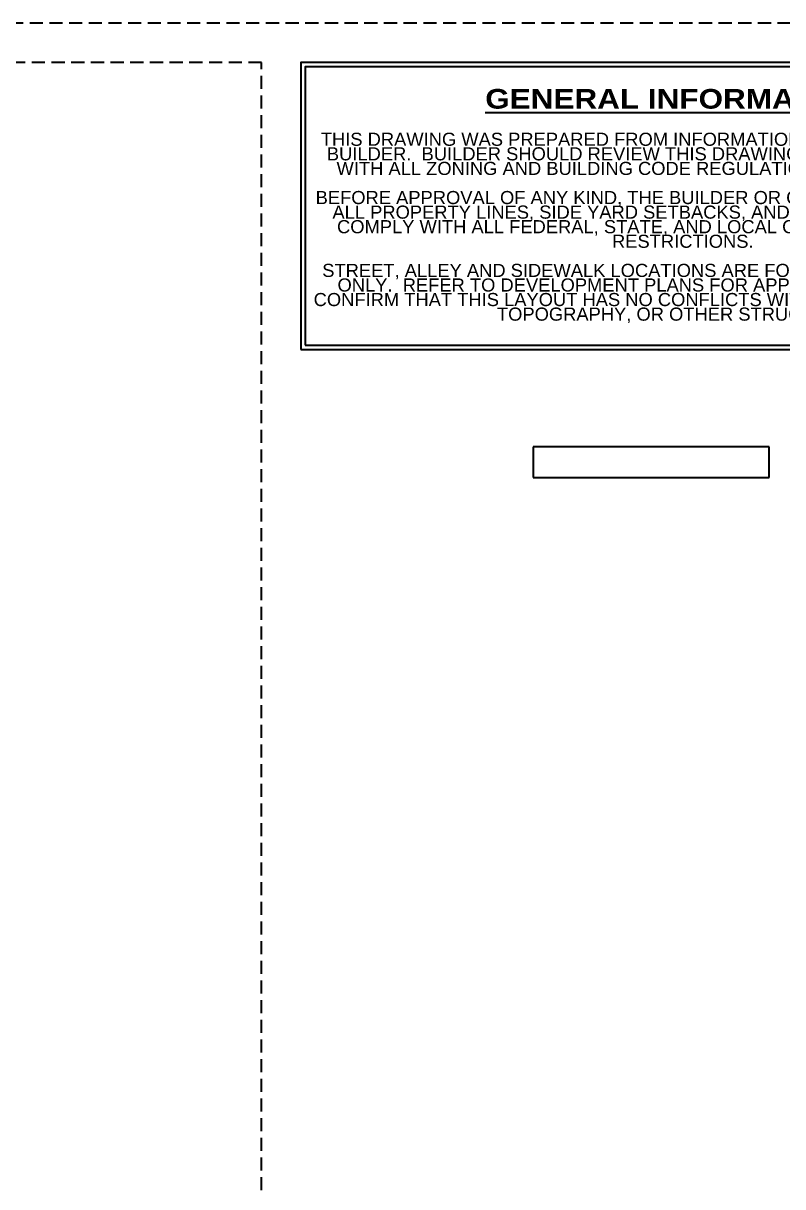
# Model space of a CAD drawing. Header units: inches. Extents: x 1062 to 6528, y -11616 to 5280.
# Drawn here: x 4275 to 4622, y -8980 to -8448 of the extents above; entities that cross this region are included whole.
import ezdxf
from ezdxf.enums import TextEntityAlignment as Align

# ---------------------------------------------------------------- set-up
doc = ezdxf.new("R2010")
doc.units = ezdxf.units.IN
doc.header["$LTSCALE"] = 24
doc.header["$MEASUREMENT"] = 0
doc.linetypes.add('HIDDEN', pattern=[0.375, 0.25, -0.125])
doc.layers.get('Defpoints').update_dxf_attribs({"color": 3, "linetype": 'HIDDEN'})
doc.layers.add('A-WALL', color=2, linetype='CONTINUOUS')
doc.layers.add('TB', color=5, linetype='CONTINUOUS')
doc.styles.add('ROMANT', font='times.ttf')
doc.styles.add('ssp_BOLD', font='ariblk.ttf')

# ---------------------------------------------------------------- blocks, each defined once
blk = doc.blocks.new('TB CAMDEN 11X17')
at = {"layer": 'Defpoints', "color": 5}
blk.add_lwpolyline([(-1632, 0), (0, 0), (0, 1056), (-1632, 1056)], close=True, dxfattribs=at)
at = {"layer": 'Defpoints', "color": 7, "linetype": 'HIDDEN'}
blk.add_lwpolyline([(-1614, 18), (-512, 18), (-512, 1038), (-1614, 1038)], close=True, dxfattribs=at)
at = {"layer": 'TB', "color": 6}
for points in [[(-494, 906.72), (-144, 906.72), (-144, 1038), (-494, 1038)], [(-492, 908.72), (-146, 908.72), (-146, 1036), (-492, 1036)]]:
    blk.add_lwpolyline(points, close=True, dxfattribs=at)
at = {"layer": 'TB', "color": 6, "insert": (-319.37, 972.36), "char_height": 9, "width": 346.744, "attachment_point": 5, "line_spacing_factor": 0.666667, "style": 'ssp_BOLD'}
blk.add_mtext('{\\LGENERAL INFORMATION:\\P\\pxqc;\\fArial|b0|i0|c0|p34;\\H1.00001x;\\l\\P\\H0.66666x;THIS DRAWING WAS PREPARED FROM INFORMATION FURNISHED BY THE HOME BUILDER.  BUILDER SHOULD REVIEW THIS DRAWING TO ENSURE COMPLIANCE WITH ALL ZONING AND BUILDING CODE REGULATIONS FOR THIS PROPERTY.  \\P\\PBEFORE APPROVAL OF ANY KIND, THE BUILDER OR CONTRACTOR SHALL VERIFY ALL PROPERTY LINES, SIDE YARD SETBACKS, AND EASEMENTS IN ORDER TO COMPLY WITH ALL FEDERAL, STATE, AND LOCAL CODES, ORDINANCES, AND RESTRICTIONS.  \\P\\PSTREET, ALLEY AND SIDEWALK LOCATIONS ARE FOR ILLUSTRATIVE PURPOSES ONLY.  REFER TO DEVELOPMENT PLANS FOR APPROVAL.  BUILDER SHOULD CONFIRM THAT THIS LAYOUT HAS NO CONFLICTS WITH INLETS, TRANSFORMERS, TOPOGRAPHY, OR OTHER STRUCTURES. }', dxfattribs=at)
at = {"layer": 'TB', "color": 6, "style": 'ROMANT'}
for tag, p in [('S.NAME.1', (-87, 440.43)), ('S.NAME.2', (-69, 440.43)), ('S.NAME.3', (-51, 440.43))]:
    blk.add_attdef(tag, text='', height=12, rotation=90, dxfattribs=at).set_placement(p, align=Align.MIDDLE_CENTER)
for tag, p in [('SCALE', (-72, 113.5)), ('S.NUMBER', (-72, 37.5))]:
    blk.add_attdef(tag, text='', height=8, dxfattribs=at).set_placement(p, align=Align.MIDDLE_CENTER)

msp = doc.modelspace()

# ---------------------------------------------------------------- linework, layer by layer
at = {"layer": 'A-WALL'}
for p, q in [((4616.19347, -8641.80541), (4508.19347, -8641.80541)), ((4508.19347, -8641.80541), (4508.19347, -8655.82084)), ((4616.19347, -8655.82084), (4616.19347, -8641.80541)), ((4508.19347, -8655.82084), (4616.19347, -8655.82084))]:
    msp.add_line(p, q, dxfattribs=at)

# ---------------------------------------------------------------- block references
at = {"layer": 'TB'}
msp.add_blockref('TB CAMDEN 11X17', (4896, -9504), dxfattribs=at)

doc.saveas('drawing.dxf')
